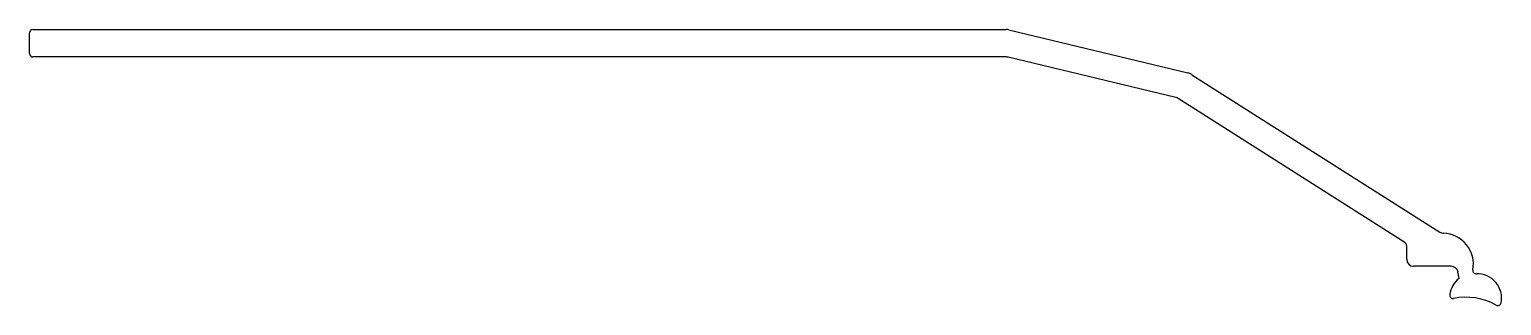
# Model space of a CAD drawing. Extents: x 1712 to 1926, y 2262 to 2303.
import ezdxf

# ---------------------------------------------------------------- set-up
doc = ezdxf.new("R2010")
doc.units = 0
doc.layers.get('0').update_dxf_attribs({"linetype": 'CONTINUOUS'})

msp = doc.modelspace()

# ---------------------------------------------------------------- linework, layer by layer
for p, q in [((1712.92, 2302.58), (1854.19, 2302.58)), ((1854.65, 2302.52), (1880.63, 2296.27)), ((1712.42, 2299.08), (1712.42, 2302.08)), ((1854.3, 2298.58), (1712.92, 2298.58)), ((1878.91, 2292.68), (1854.54, 2298.55)), ((1881.23, 2296.01), (1917.24, 2273.15)), ((1912.12, 2271.66), (1879.22, 2292.55)), ((1912.41, 2269.21), (1912.41, 2271.14)), ((1918.88, 2268.2), (1913.42, 2268.2)), ((1920.04, 2266.43), (1919.86, 2267.38))]:
    msp.add_line(p, q)
for centre, radius, start, end in [((1712.92, 2302.08), 0.5, 90, 180), ((1854.19, 2300.58), 2, 76.4706, 90), ((1712.92, 2299.08), 0.5, 180, 270), ((1854.3, 2297.58), 1, 76.4706, 90), ((1880.16, 2294.33), 2, 57.5867, 76.4706), ((1878.68, 2291.71), 1, 57.5867, 76.4706), ((1917.77, 2274), 1, 237.5867, 268.2045), ((1917.6, 2268.5), 4.5, 349.4705, 88.2045), ((1911.79, 2271.14), 0.62, 0, 57.5867), ((1913.42, 2269.21), 1.01, 180, 270), ((1918.88, 2267.2), 1, 10.3377, 90), ((1922.13, 2263.63), 3.5, 126.7869, 172.6099), ((1922.52, 2267.59), 0.5, 169.4705, 272.4414), ((1922.69, 2263.59), 3.5, 348.6066, 92.4414), ((1919.16, 2264.01), 0.5, 172.6099, 275.3034), ((1921.01, 2254.7), 9, 60.8896, 101.5611), ((1925.63, 2263), 0.5, 240.8896, 348.6066)]:
    msp.add_arc(centre, radius, start, end)

doc.saveas('drawing.dxf')
